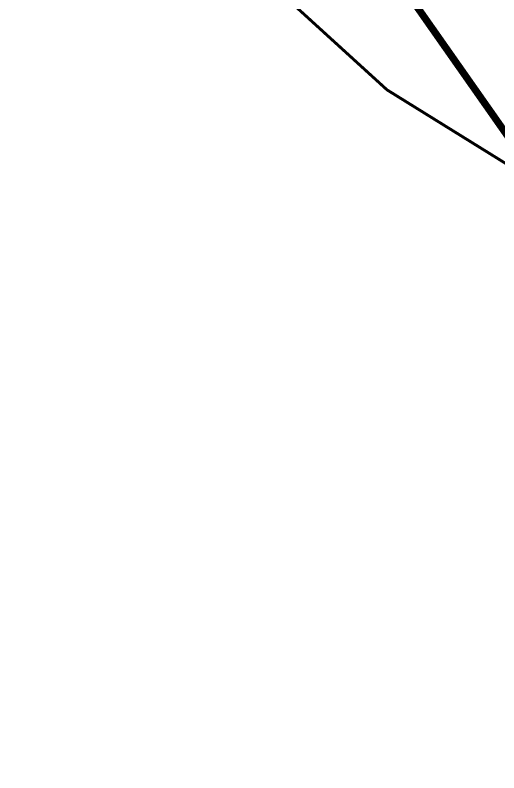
# Model space of a CAD drawing. Header units: metres. Extents: x 561401 to 594056, y 8460144 to 8508504.
# Drawn here: x 571719.4 to 571752.8, y 8471696.9 to 8471749.3 of the extents above; entities that cross this region are included whole.
import ezdxf

# ---------------------------------------------------------------- set-up
doc = ezdxf.new("R2010")
doc.units = ezdxf.units.M
doc.layers.add('1.1. DERECHO DE VIA', color=230, linetype='Continuous')
doc.layers.add('1.2. AFECTADOS BASE GRAFICA ESTATAL NO INSCRITO', color=30, linetype='Continuous')

msp = doc.modelspace()

# ---------------------------------------------------------------- linework, layer by layer
at = {"layer": '1.1. DERECHO DE VIA', "color": 230, "linetype": 'Continuous', "lineweight": 40, "ltscale": 0.2, "const_width": 0.5}
msp.add_lwpolyline([(571955.416, 8471608.865), (571936.915, 8471616.457), (571918.679, 8471624.665), (571900.552, 8471633.114), (571882.435, 8471641.587), (571864.319, 8471650.061), (571846.203, 8471658.534), (571828.086, 8471667.007), (571810.26, 8471675.469), (571793.551, 8471687.696), (571780.761, 8471702.727), (571768.887, 8471718.802), (571757.403, 8471735.176), (571745.919, 8471751.55), (571734.435, 8471767.925), (571722.953, 8471784.301), (571711.775, 8471800.884), (571701.044, 8471817.76), (571690.448, 8471834.722), (571679.853, 8471851.685), (571669.259, 8471868.648), (571658.664, 8471885.612), (571648.065, 8471902.572)], dxfattribs=at)
at = {"layer": '1.2. AFECTADOS BASE GRAFICA ESTATAL NO INSCRITO', "color": 64, "linetype": 'Continuous', "lineweight": -3, "const_width": 0.2}
msp.add_lwpolyline([(571648.153, 8471896.153), (571650.406, 8471886.541), (571656.649, 8471835.853), (571632.464, 8471828.577), (571651.192, 8471826.238), (571657.824, 8471821.559), (571658.605, 8471807.718), (571668.163, 8471818.635), (571677.137, 8471819.025), (571696.059, 8471808.107), (571697.425, 8471796.215), (571705.639, 8471787.968), (571711.687, 8471774.516), (571745.045, 8471744.104), (571757.92, 8471736.111), (571775.416, 8471716.344), (571760.074, 8471699.43), (571787.281, 8471668.132)], dxfattribs=at)

doc.saveas('drawing.dxf')
